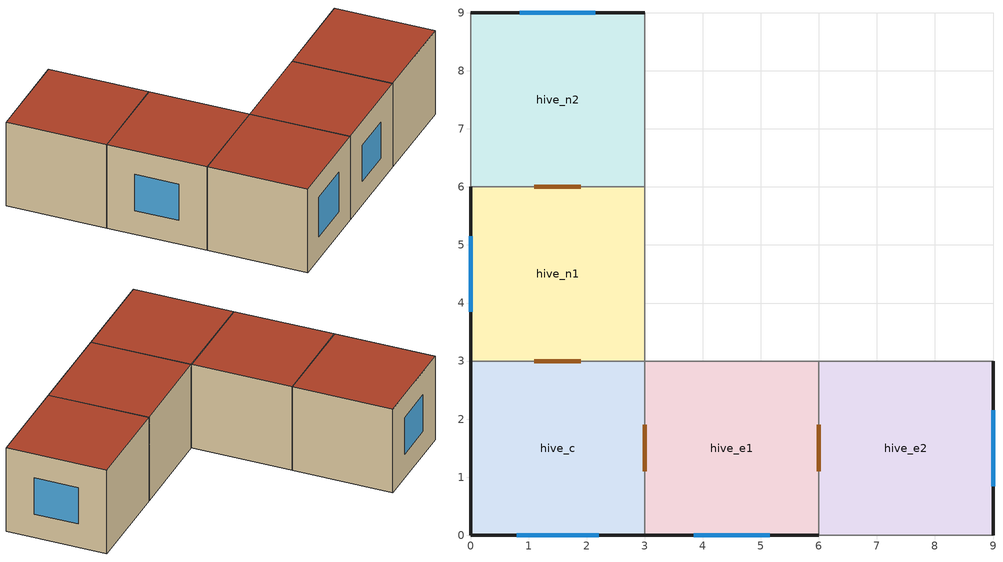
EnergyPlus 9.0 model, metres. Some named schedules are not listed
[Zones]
hive_c
 floor adiabatic (floor): 3,3 3,0 0,0 0,3 z0
 wall outside (ext_wall): 0,3 0,0 3,0 z0:2.7
 wall to hive_e1 (int_wall): 3,0 3,3 z0:2.7
 wall to hive_n1 (int_wall): 3,3 0,3 z0:2.7
 window (simple_window): 0.79,0 2.21,0 z0.71:1.99
 door inside (door_3_cm): 3,1.1 3,1.9 / 1.9,3 1.1,3 z0:2.1
 roof outside (roof): 0,3 0,0 3,0 3,3 z2.7
hive_e1
 floor adiabatic (floor): 6,3 6,0 3,0 3,3 z0
 wall outside (ext_wall): 3,0 6,0 z0:2.7
 wall to hive_e2 (int_wall): 6,0 6,3 z0:2.7
 wall adiabatic (int_wall): 6,3 3,3 z0:2.7
 window (simple_window): 3.85,0 5.15,0 z0.76:1.94
 door inside (door_3_cm): 6,1.1 6,1.9 z0:2.1
 roof outside (roof): 3,3 3,0 6,0 6,3 z2.7
hive_e2
 floor adiabatic (floor): 9,3 9,0 6,0 6,3 z0
 wall outside (ext_wall): 9,0 9,3 z0:2.7
 wall adiabatic (int_wall): 6,0 9,0 / 9,3 6,3 z0:2.7
 window (simple_window): 9,0.85 9,2.15 z0.76:1.94
 roof outside (roof): 6,3 6,0 9,0 9,3 z2.7
hive_n1
 floor adiabatic (floor): 3,6 3,3 0,3 0,6 z0
 wall outside (ext_wall): 0,6 0,3 z0:2.7
 wall adiabatic (int_wall): 3,3 3,6 z0:2.7
 wall to hive_n2 (int_wall): 3,6 0,6 z0:2.7
 window (simple_window): 0,5.15 0,3.85 z0.76:1.94
 door inside (door_3_cm): 1.9,6 1.1,6 z0:2.1
 roof outside (roof): 0,6 0,3 3,3 3,6 z2.7
hive_n2
 floor adiabatic (floor): 3,9 3,6 0,6 0,9 z0
 wall outside (ext_wall): 3,9 0,9 z0:2.7
 wall adiabatic (int_wall): 3,6 3,9 / 0,9 0,6 z0:2.7
 window (simple_window): 2.15,9 0.85,9 z0.76:1.94
 roof outside (roof): 0,9 0,6 3,6 3,9 z2.7
[Building]
extended_hive: Loads convergence tolerance value=0.04; Maximum number of warmup days=25; Minimum number of warmup days=6; North axis=0; Solar distribution=FullInteriorAndExteriorWithReflections; Temperature convergence tolerance value=0.4; Terrain=City
[Construction]
floor: impermeabilizacao, concreto_5cm, contrapiso, piso_ceramico
roof: fibrocimento_telha, camara_cobertura, concreto
ext_wall: argamassa_externa, tijolo_9x19x19, camara_parede, tijolo_9x19x19, argamassa_interna
int_wall: argamassa_interna, tijolo_9x19x19, camara_parede, tijolo_9x19x19, argamassa_interna
door_3_cm: porta_mad_int_3cm
simple_window: vidro_simples_0.87
[Material] Thermal absorptance=0.9
Name | Conductivity | Density | Roughness | Solar absorptance | Specific heat | Thickness | Visible absorptance
argamassa_externa; argamassa_interna | 1.15 | 2000 | MediumRough | 0.5 | 1000 | 0.025 | 0.5
concreto_5cm | 1.75 | 2200 | MediumRough | 0.7 | 1000 | 0.05 | 0.7
contrapiso | 1.15 | 2000 | MediumRough | 0.7 | 1000 | 0.02 | 0.7
concreto | 1.75 | 2200 | Rough | 0.5 | 1000 | 0.1 | 0.5
fibrocimento_telha | 0.65 | 1700 | MediumRough | 0.5 | 840 | 0.008 | 0.5
impermeabilizacao | 0.23 | 1000 | Smooth | 0.7 | 920 | 0.0001 | 0.7
piso_ceramico | 1.05 | 2000 | Smooth | 0.7 | 920 | 0.0075 | 0.7
porta_mad_int_3cm | 0.15 | 650 | MediumSmooth | 0.5 | 2300 | 0.03 | 0.5
tijolo_9x19x19 | 0.9 | 1600 | Rough | 0.7 | 920 | 0.013 | 0.7
[Material:AirGap]
Name | Thermal resistance
camara_cobertura | 0.21
camara_parede | 0.17
[WindowMaterial:SimpleGlazingSystem]
vidro_simples_0.87: Solar heat gain coefficient=0.87; U factor=5.7
[ElectricEquipment] Design level=120; Design level calculation method=EquipmentLevel; End use subcategory=General; Fraction latent=0; Fraction lost=0; Fraction radiant=0.3; Schedule=sch_equip_living
Name | Zone or zonelist
equip_hive_e2 | hive_e2
equip_hive_n1 | hive_n1
[Lights] Design level calculation method=Watts/Area; End use subcategory=GeneralLights; Fraction radiant=0.32; Fraction replaceable=0; Fraction visible=0.23; Return air fraction=0; Watts per zone floor area=5
Name | Zone or zonelist | Schedule
lights_hive_c | hive_c | sch_ilum_dorm
lights_hive_e1 | hive_e1 | sch_ilum_dorm
lights_hive_e2 | hive_e2 | sch_ilum_living
lights_hive_n1 | hive_n1 | sch_ilum_living
lights_hive_n2 | hive_n2 | sch_ilum_dorm
[People] Fraction radiant=0.3; Number of people calculation method=People
Name | Zone or zonelist | Number of people | Activity level schedule | Number of people schedule
people_hive_c | hive_c | 2 | sch_activ_dorm | sch_occup_dorm
people_hive_e1 | hive_e1 | 2 | sch_activ_dorm | sch_occup_dorm
people_hive_e2 | hive_e2 | 4 | sch_activ_living | sch_occup_living
people_hive_n1 | hive_n1 | 4 | sch_activ_living | sch_occup_living
people_hive_n2 | hive_n2 | 2 | sch_activ_dorm | sch_occup_dorm
[ThermostatSetpoint:DualSetpoint]
thermostat_setpoint: Cooling setpoint temperature schedule=sch_hvac_23; Heating setpoint temperature schedule=sch_hvac_18
[Zone] Multiplier=1
hive_c; hive_e1; hive_e2; hive_n1; hive_n2
[ZoneControl:Thermostat] Control 1=thermostat_setpoint; Control type schedule=sch_hvac_4
Name | Zone or zonelist
thermostat_hive_c | hive_c
thermostat_hive_e1 | hive_e1
thermostat_hive_e2 | hive_e2
thermostat_hive_n1 | hive_n1
thermostat_hive_n2 | hive_n2
[Zone equipment]
hive_c: hvac_hive_c
hive_e1: hvac_hive_e1
hive_e2: hvac_hive_e2
hive_n1: hvac_hive_n1
hive_n2: hvac_hive_n2
[ZoneHVAC:IdealLoadsAirSystem] Cooling limit=NoLimit; Cooling sensible heat ratio=0.7; Dehumidification control type=None; Demand controlled ventilation type=None; Heat recovery type=None; Heating limit=NoLimit; Humidification control type=None; Latent heat recovery effectiveness=0.65; Maximum heating supply air humidity ratio=0.0156; Maximum heating supply air temperature=50; Minimum cooling supply air humidity ratio=0.0077; Minimum cooling supply air temperature=13; Outdoor air economizer type=NoEconomizer; Sensible heat recovery effectiveness=0.7
Name | Availability schedule
hvac_hive_c; hvac_hive_e1; hvac_hive_n2 | sch_hvac_dorm
hvac_hive_e2; hvac_hive_n1 | sch_hvac_living
[Schedule:Compact]
sch_hvac_living: Through: 12/31, For: AllDays, Until: 14:00, 0, Until: 22:00, 1, Until: 24:00, 0
sch_hvac_dorm: Through: 12/31, For: AllDays, Until: 08:00, 1, Until: 22:00, 0, Until: 24:00, 1
sch_activ_living: Through: 12/31, For:AllDays, Until: 24:00, 108
sch_activ_dorm: Through: 12/31, For:AllDays, Until: 24:00, 81
sch_equip_living: Through: 12/31, For:AllDays, Until: 14:00, 0, Until: 22:00, 1, Until: 24:00, 0
sch_ilum_living: Through: 12/31, For: AllDays, Until: 16:00, 0, Until: 22:00, 1, Until: 24:00, 0
sch_ilum_dorm: Through: 12/31, For: AllDays, Until: 06:00, 0, Until: 08:00, 1, Until: 22:00, 0, Until: 24:00, 1
sch_occup_living: Through: 12/31, For: AllDays, Until: 14:00, 0, Until: 18:00, 0.5, Until: 22:00, 1, Until: 24:00, 0
sch_occup_dorm: Through: 12/31, For: AllDays, Until: 08:00, 1, Until: 22:00, 0, Until 24:00, 1
sch_hvac_4: Through: 12/31, For: AllDays, Until: 24:00, 4
sch_hvac_18: Through: 12/31, For: AllDays, Until: 24:00, 18
sch_hvac_23: Through: 12/31, For: AllDays, Until: 24:00, 23
[AirflowNetwork:MultiZone:Component:DetailedOpening] Discharge coefficient for opening factor 1=0.001; Discharge coefficient for opening factor 2=0.65; Extra crack length or height of pivoting axis=0; Height factor for opening factor 1=1; Height factor for opening factor 2=1; Number of sets of opening factor data=2; Opening factor 1=0; Opening factor 2=1; Start height factor for opening factor 1=0; Start height factor for opening factor 2=0; Type of rectangular large vertical opening lvo=NonPivoted; Width factor for opening factor 1=0
Name | Air mass flow coefficient when opening is closed | Air mass flow exponent when opening is closed | Width factor for opening factor 2
window_opening | 0.0003 | 0.63 | 0.45
door_opening | 0.0024 | 0.59 | 1
[AirflowNetwork:MultiZone:Surface] Ventilation control mode=NoVent; Window door opening factor or crack factor=1
Name | Leakage component | Surface | Venting availability schedule
afn_hive_c_window_s | window_opening | hive_c_window_s
afn_hive_e1_window_s | window_opening | hive_e1_window_s | sch_afn_dorm
afn_hive_e2_window_e | window_opening | hive_e2_window_e | sch_afn_living
afn_hive_n1_window_w | window_opening | hive_n1_window_w | sch_afn_living
afn_hive_n2_window_n | window_opening | hive_n2_window_n | sch_afn_dorm
afn_hive_c_door_e | door_opening | hive_c_door_e
afn_hive_c_door_n | door_opening | hive_c_door_n
afn_hive_e1_door_e | door_opening | hive_e1_door_e
afn_hive_n1_door_n | door_opening | hive_n1_door_n
[AirflowNetwork:MultiZone:Zone]
Name | Zone
afn_hive_c | hive_c
afn_hive_e1 | hive_e1
afn_hive_e2 | hive_e2
afn_hive_n1 | hive_n1
afn_hive_n2 | hive_n2
[AirflowNetwork:SimulationControl]
afn_control: Absolute airflow convergence tolerance=1e-06; Airflownetwork control=MultizoneWithoutDistribution; Azimuth angle of long axis of building=90; Building type=LowRise; Convergence acceleration limit=-0.5; Height selection for local wind pressure calculation=OpeningHeight; Initialization type=LinearInitializationMethod; Maximum number of iterations=500; Ratio of building width along short axis to width along long axis=1; Relative airflow convergence tolerance=0.0001; Wind pressure coefficient type=SurfaceAverageCalculation
